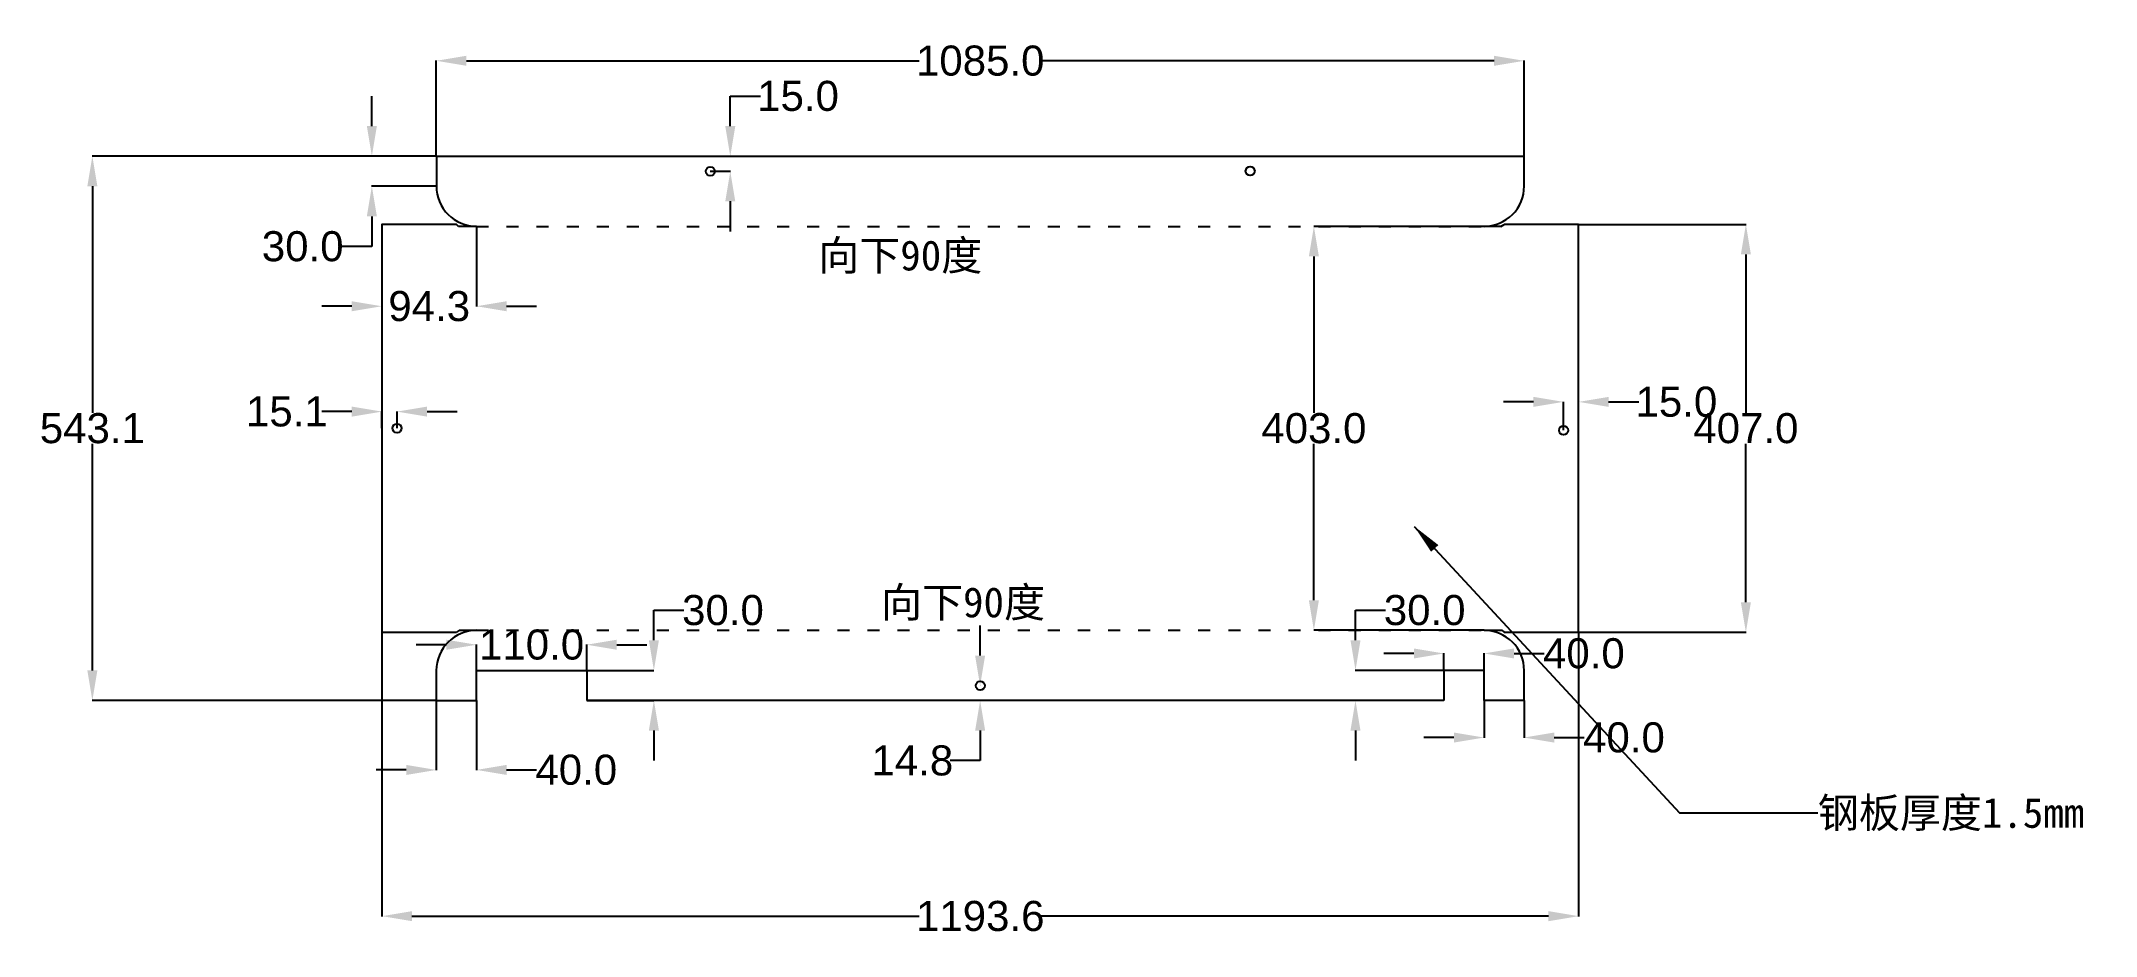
# Model space of a CAD drawing. Header units: millimetres. Extents: x -398 to 1651, y -235 to 658.
import ezdxf

# ---------------------------------------------------------------- set-up
doc = ezdxf.new("R2010")
doc.units = ezdxf.units.MM
doc.header["$PDMODE"] = 35
doc.linetypes.add('ACAD_ISO03W100', pattern=[30, 12, -18])
doc.styles.get("Standard").update_dxf_attribs({"font": 'arial.ttf'})
doc.dimstyles.get("Standard").update_dxf_attribs({"dimtxt": 30, "dimasz": 30, "dimexe": 0.18, "dimexo": 0.0625, "dimgap": 0.09, "dimtad": 0, "dimtih": 1, "dimtoh": 1, "dimdec": 1, "dimzin": 0, "dimdsep": 46, "dimtxsty": 'Standard', "dimcen": 0.09, "dimclrd": 3, "dimclre": 3, "dimclrt": 3, "dimadec": 0, "dimazin": 0, "dimtfac": 1, "dimtdec": 1, "dimtofl": 0, "dimtmove": 0, "dimatfit": 3, "dimfxl": 1, "dimtolj": 1, "dimtzin": 0, "dimarcsym": 0})

# ---------------------------------------------------------------- blocks, each defined once
blk = doc.blocks.new('*D23')
at = {"color": 3, "lineweight": -2, "transparency": 16777216}
for p, q in [((-4, -0.1), (-4, -69.5)), ((36, -0.1), (36, -69.5)), ((-34, -69.3), (-64, -69.3)), ((66, -69.3), (96, -69.3))]:
    blk.add_line(p, q, dxfattribs=at)
at = {"color": 3, "transparency": 16777216}
for points in [[(-34, -64.3), (-34, -74.3), (-4, -69.3)], [(66, -64.3), (66, -74.3), (36, -69.3)]]:
    blk.add_solid(points, dxfattribs=at)
at = {"layer": 'Defpoints', "color": 0, "transparency": 16777216}
for p in [(-4, 0), (36, 0), (36, -69.3)]:
    blk.add_point(p, dxfattribs=at)
at = {"color": 3, "transparency": 16777216, "insert": (135.6, -69.3), "char_height": 30, "attachment_point": 5}
blk.add_mtext('\\A1;40.0', dxfattribs=at)
blk = doc.blocks.new('*D24')
at = {"color": 3, "lineweight": -2, "transparency": 16777216}
for p, q in [((6, 55.6), (-24, 55.6)), ((36, 30.1), (36, 55.8)), ((146, 30.1), (146, 55.8)), ((176, 55.6), (206, 55.6))]:
    blk.add_line(p, q, dxfattribs=at)
at = {"color": 3, "transparency": 16777216}
for points in [[(6, 60.6), (6, 50.6), (36, 55.6)], [(176, 60.6), (176, 50.6), (146, 55.6)]]:
    blk.add_solid(points, dxfattribs=at)
at = {"layer": 'Defpoints', "color": 0, "transparency": 16777216}
for p in [(146, 55.6), (36, 30), (146, 30)]:
    blk.add_point(p, dxfattribs=at)
at = {"color": 3, "transparency": 16777216, "insert": (91, 55.6), "char_height": 30, "attachment_point": 5}
blk.add_mtext('\\A1;110.0', dxfattribs=at)
blk = doc.blocks.new('*D25')
at = {"color": 3, "lineweight": -2, "transparency": 16777216}
for p, q in [((213, 60), (213, 90)), ((213, 90), (243, 90)), ((146.1, 30), (213.1, 30)), ((146.1, 0), (213.1, 0)), ((213, -30), (213, -60))]:
    blk.add_line(p, q, dxfattribs=at)
at = {"color": 3, "transparency": 16777216}
for points in [[(208, 60), (218, 60), (213, 30)], [(208, -30), (218, -30), (213, 0)]]:
    blk.add_solid(points, dxfattribs=at)
at = {"layer": 'Defpoints', "color": 0, "transparency": 16777216}
for p in [(146, 30), (213, 30), (146, 0)]:
    blk.add_point(p, dxfattribs=at)
at = {"color": 3, "transparency": 16777216, "insert": (281.9, 90), "char_height": 30, "attachment_point": 5}
blk.add_mtext('\\A1;30.0', dxfattribs=at)
blk = doc.blocks.new('*D26')
at = {"color": 3, "lineweight": -2, "transparency": 16777216}
for p, q in [((1041, -0.1), (1041, -37.2)), ((1081, -0.1), (1081, -37.2)), ((1011, -37), (981, -37)), ((1111, -37), (1141, -37))]:
    blk.add_line(p, q, dxfattribs=at)
at = {"color": 3, "transparency": 16777216}
for points in [[(1011, -32), (1011, -42), (1041, -37)], [(1111, -32), (1111, -42), (1081, -37)]]:
    blk.add_solid(points, dxfattribs=at)
at = {"layer": 'Defpoints', "color": 0, "transparency": 16777216}
for p in [(1041, 0), (1081, 0), (1081, -37)]:
    blk.add_point(p, dxfattribs=at)
at = {"color": 3, "transparency": 16777216, "insert": (1180.6, -37), "char_height": 30, "attachment_point": 5}
blk.add_mtext('\\A1;40.0', dxfattribs=at)
blk = doc.blocks.new('*D27')
at = {"color": 3, "lineweight": -2, "transparency": 16777216}
for p, q in [((971, 46.9), (941, 46.9)), ((1001, 30.1), (1001, 47.1)), ((1041, 30.1), (1041, 47.1)), ((1071, 46.9), (1101, 46.9))]:
    blk.add_line(p, q, dxfattribs=at)
at = {"color": 3, "transparency": 16777216}
for points in [[(971, 51.9), (971, 41.9), (1001, 46.9)], [(1071, 51.9), (1071, 41.9), (1041, 46.9)]]:
    blk.add_solid(points, dxfattribs=at)
at = {"layer": 'Defpoints', "color": 0, "transparency": 16777216}
for p in [(1041, 46.9), (1001, 30), (1041, 30)]:
    blk.add_point(p, dxfattribs=at)
at = {"color": 3, "transparency": 16777216, "insert": (1140.6, 46.9), "char_height": 30, "attachment_point": 5}
blk.add_mtext('\\A1;40.0', dxfattribs=at)
blk = doc.blocks.new('*D28')
at = {"color": 3, "lineweight": -2, "transparency": 16777216}
for p, q in [((912.8, 60), (912.8, 90)), ((912.8, 90), (942.8, 90)), ((1000.9, 30), (912.6, 30)), ((1000.9, 0), (912.6, 0)), ((912.8, -30), (912.8, -60))]:
    blk.add_line(p, q, dxfattribs=at)
at = {"color": 3, "transparency": 16777216}
for points in [[(907.8, 60), (917.8, 60), (912.8, 30)], [(907.8, -30), (917.8, -30), (912.8, 0)]]:
    blk.add_solid(points, dxfattribs=at)
at = {"layer": 'Defpoints', "color": 0, "transparency": 16777216}
for p in [(912.8, 30), (1001, 30), (1001, 0)]:
    blk.add_point(p, dxfattribs=at)
at = {"color": 3, "transparency": 16777216, "insert": (981.8, 90), "char_height": 30, "attachment_point": 5}
blk.add_mtext('\\A1;30.0', dxfattribs=at)
blk = doc.blocks.new('*D29')
at = {"color": 3, "lineweight": -2, "transparency": 16777216}
for p, q in [((-4, 543.1), (-4, 638.4)), ((26, 638.2), (477.6, 638.2)), ((1051, 638.2), (599.4, 638.2)), ((1081, 543.1), (1081, 638.4))]:
    blk.add_line(p, q, dxfattribs=at)
at = {"color": 3, "transparency": 16777216}
for points in [[(26, 643.2), (26, 633.2), (-4, 638.2)], [(1051, 643.2), (1051, 633.2), (1081, 638.2)]]:
    blk.add_solid(points, dxfattribs=at)
at = {"layer": 'Defpoints', "color": 0, "transparency": 16777216}
for p in [(1081, 638.2), (-4, 543), (1081, 543)]:
    blk.add_point(p, dxfattribs=at)
at = {"color": 3, "transparency": 16777216, "insert": (538.5, 638.2), "char_height": 30, "attachment_point": 5}
blk.add_mtext('\\A1;1085.0', dxfattribs=at)
blk = doc.blocks.new('*D30')
at = {"color": 3, "lineweight": -2, "transparency": 16777216}
for p, q in [((1135.4, 475), (1302.4, 475)), ((1302.2, 445), (1302.2, 286.9)), ((1302.2, 98), (1302.2, 256.1)), ((1135.4, 68), (1302.4, 68))]:
    blk.add_line(p, q, dxfattribs=at)
at = {"color": 3, "transparency": 16777216}
for points in [[(1297.2, 445), (1307.2, 445), (1302.2, 475)], [(1297.2, 98), (1307.2, 98), (1302.2, 68)]]:
    blk.add_solid(points, dxfattribs=at)
at = {"layer": 'Defpoints', "color": 0, "transparency": 16777216}
for p in [(1135.3, 475), (1302.2, 475), (1135.3, 68)]:
    blk.add_point(p, dxfattribs=at)
at = {"color": 3, "transparency": 16777216, "insert": (1302.2, 271.5), "char_height": 30, "attachment_point": 5}
blk.add_mtext('\\A1;407.0', dxfattribs=at)
blk = doc.blocks.new('*D31')
at = {"color": 3, "lineweight": -2, "transparency": 16777216}
for p, q in [((1040.9, 473), (871.1, 473)), ((871.3, 443), (871.3, 286.9)), ((871.3, 100), (871.3, 256.1)), ((1040.9, 70), (871.1, 70))]:
    blk.add_line(p, q, dxfattribs=at)
at = {"color": 3, "transparency": 16777216}
for points in [[(866.3, 443), (876.3, 443), (871.3, 473)], [(866.3, 100), (876.3, 100), (871.3, 70)]]:
    blk.add_solid(points, dxfattribs=at)
at = {"layer": 'Defpoints', "color": 0, "transparency": 16777216}
for p in [(1041, 473), (871.3, 70), (1041, 70)]:
    blk.add_point(p, dxfattribs=at)
at = {"color": 3, "transparency": 16777216, "insert": (871.3, 271.5), "char_height": 30, "attachment_point": 5}
blk.add_mtext('\\A1;403.0', dxfattribs=at)
blk = doc.blocks.new('*D32')
at = {"color": 3, "lineweight": -2, "transparency": 16777216}
for p, q in [((-68.3, 573), (-68.3, 603)), ((-4.1, 543), (-68.5, 543)), ((-4.1, 513), (-68.5, 513)), ((-68.3, 483), (-68.3, 453)), ((-68.3, 453), (-98.3, 453))]:
    blk.add_line(p, q, dxfattribs=at)
at = {"color": 3, "transparency": 16777216}
for points in [[(-73.3, 573), (-63.3, 573), (-68.3, 543)], [(-73.3, 483), (-63.3, 483), (-68.3, 513)]]:
    blk.add_solid(points, dxfattribs=at)
at = {"layer": 'Defpoints', "color": 0, "transparency": 16777216}
for p in [(-4, 543), (-68.3, 513), (-4, 513)]:
    blk.add_point(p, dxfattribs=at)
at = {"color": 3, "transparency": 16777216, "insert": (-137.3, 453), "char_height": 30, "attachment_point": 5}
blk.add_mtext('\\A1;30.0', dxfattribs=at)
blk = doc.blocks.new('*D34')
at = {"color": 3, "lineweight": -2, "transparency": 16777216}
for p, q in [((-58.3, 475), (-58.3, 393.1)), ((36, 472.9), (36, 393.1)), ((-88.3, 393.3), (-118.3, 393.3)), ((66, 393.3), (96, 393.3))]:
    blk.add_line(p, q, dxfattribs=at)
at = {"color": 3, "transparency": 16777216}
for points in [[(-88.3, 398.3), (-88.3, 388.3), (-58.3, 393.3)], [(66, 398.3), (66, 388.3), (36, 393.3)]]:
    blk.add_solid(points, dxfattribs=at)
at = {"layer": 'Defpoints', "color": 0, "transparency": 16777216}
for p in [(-58.3, 475), (36, 472.9), (36, 393.3)]:
    blk.add_point(p, dxfattribs=at)
at = {"color": 3, "transparency": 16777216, "insert": (-11.1, 393.3), "char_height": 30, "attachment_point": 5}
blk.add_mtext('\\A1;94.3', dxfattribs=at)
blk = doc.blocks.new('*D35')
at = {"color": 3, "lineweight": -2, "transparency": 16777216}
for p, q in [((289.2, 573), (289.2, 603)), ((289.2, 603), (319.2, 603)), ((269.3, 543), (289.4, 543)), ((269.3, 528), (289.4, 528)), ((289.2, 498), (289.2, 468))]:
    blk.add_line(p, q, dxfattribs=at)
at = {"color": 3, "transparency": 16777216}
for points in [[(284.2, 573), (294.2, 573), (289.2, 543)], [(284.2, 498), (294.2, 498), (289.2, 528)]]:
    blk.add_solid(points, dxfattribs=at)
at = {"layer": 'Defpoints', "color": 0, "transparency": 16777216}
for p in [(269.3, 543), (289.2, 543), (269.3, 528)]:
    blk.add_point(p, dxfattribs=at)
at = {"color": 3, "transparency": 16777216, "insert": (356.8, 603), "char_height": 30, "attachment_point": 5}
blk.add_mtext('\\A1;15.0', dxfattribs=at)
blk = doc.blocks.new('*D36')
at = {"color": 3, "lineweight": -2, "transparency": 16777216}
for p, q in [((538.4, 44.8), (538.4, 74.8)), ((538.4, 14.8), (538.3, 14.8)), ((538.4, 0), (538.3, 0)), ((538.4, -30), (538.4, -60)), ((538.4, -60), (508.4, -60))]:
    blk.add_line(p, q, dxfattribs=at)
at = {"color": 3, "transparency": 16777216}
for points in [[(533.4, 44.8), (543.4, 44.8), (538.4, 14.8)], [(533.4, -30), (543.4, -30), (538.4, 0)]]:
    blk.add_solid(points, dxfattribs=at)
at = {"layer": 'Defpoints', "color": 0, "transparency": 16777216}
for p in [(538.5, 14.8), (538.4, 0), (538.5, 0)]:
    blk.add_point(p, dxfattribs=at)
at = {"color": 3, "transparency": 16777216, "insert": (470.8, -60), "char_height": 30, "attachment_point": 5}
blk.add_mtext('\\A1;14.8', dxfattribs=at)
blk = doc.blocks.new('*D37')
at = {"color": 3, "lineweight": -2, "transparency": 16777216}
for p, q in [((1090.3, 297.9), (1060.3, 297.9)), ((1120.3, 269.6), (1120.3, 298)), ((1135.3, 269.6), (1135.3, 298)), ((1165.3, 297.9), (1195.3, 297.9))]:
    blk.add_line(p, q, dxfattribs=at)
at = {"color": 3, "transparency": 16777216}
for points in [[(1090.3, 302.9), (1090.3, 292.9), (1120.3, 297.9)], [(1165.3, 302.9), (1165.3, 292.9), (1135.3, 297.9)]]:
    blk.add_solid(points, dxfattribs=at)
at = {"layer": 'Defpoints', "color": 0, "transparency": 16777216}
for p in [(1135.3, 297.9), (1120.3, 269.5), (1135.3, 269.5)]:
    blk.add_point(p, dxfattribs=at)
at = {"color": 3, "transparency": 16777216, "insert": (1232.9, 297.9), "char_height": 30, "attachment_point": 5}
blk.add_mtext('\\A1;15.0', dxfattribs=at)
blk = doc.blocks.new('*D38')
at = {"color": 3, "lineweight": -2, "transparency": 16777216}
for p, q in [((-88.3, 288.2), (-118.3, 288.2)), ((-58.3, 271.7), (-58.3, 288.4)), ((-43.2, 271.7), (-43.2, 288.4)), ((-13.2, 288.2), (16.8, 288.2))]:
    blk.add_line(p, q, dxfattribs=at)
at = {"color": 3, "transparency": 16777216}
for points in [[(-88.3, 293.2), (-88.3, 283.2), (-58.3, 288.2)], [(-13.2, 293.2), (-13.2, 283.2), (-43.2, 288.2)]]:
    blk.add_solid(points, dxfattribs=at)
at = {"layer": 'Defpoints', "color": 0, "transparency": 16777216}
for p in [(-58.3, 288.2), (-58.3, 271.7), (-43.2, 271.7)]:
    blk.add_point(p, dxfattribs=at)
at = {"color": 3, "transparency": 16777216, "insert": (-153.1, 288.2), "char_height": 30, "attachment_point": 5}
blk.add_mtext('\\A1;15.1', dxfattribs=at)
blk = doc.blocks.new('*D39')
at = {"color": 3, "lineweight": -2, "transparency": 16777216}
for p, q in [((-58.3, 68), (-58.3, -215.4)), ((1135.3, 67.9), (1135.3, -215.4)), ((-28.3, -215.2), (477.6, -215.2)), ((1105.3, -215.2), (599.4, -215.2))]:
    blk.add_line(p, q, dxfattribs=at)
at = {"color": 3, "transparency": 16777216}
for points in [[(-28.3, -210.2), (-28.3, -220.2), (-58.3, -215.2)], [(1105.3, -210.2), (1105.3, -220.2), (1135.3, -215.2)]]:
    blk.add_solid(points, dxfattribs=at)
at = {"layer": 'Defpoints', "color": 0, "transparency": 16777216}
for p in [(-58.3, 68), (1135.3, 68), (1135.3, -215.2)]:
    blk.add_point(p, dxfattribs=at)
at = {"color": 3, "transparency": 16777216, "insert": (538.5, -215.2), "char_height": 30, "attachment_point": 5}
blk.add_mtext('\\A1;1193.6', dxfattribs=at)
blk = doc.blocks.new('*D40')
at = {"color": 3, "lineweight": -2, "transparency": 16777216}
for p, q in [((-4.1, 543), (-347.3, 543)), ((-347.1, 513), (-347.1, 286.9)), ((-347.1, 29.9), (-347.1, 256.1)), ((-4.1, -0.1), (-347.3, -0.1))]:
    blk.add_line(p, q, dxfattribs=at)
at = {"color": 3, "transparency": 16777216}
for points in [[(-352.1, 513), (-342.1, 513), (-347.1, 543)], [(-352.1, 29.9), (-342.1, 29.9), (-347.1, -0.1)]]:
    blk.add_solid(points, dxfattribs=at)
at = {"layer": 'Defpoints', "color": 0, "transparency": 16777216}
for p in [(-347.1, 543), (-4, 543), (-4, -0.1)]:
    blk.add_point(p, dxfattribs=at)
at = {"color": 3, "transparency": 16777216, "insert": (-347.1, 271.5), "char_height": 30, "attachment_point": 5}
blk.add_mtext('\\A1;543.1', dxfattribs=at)

msp = doc.modelspace()

# ---------------------------------------------------------------- linework, layer by layer
for p, q in [((-3.99, 543.01), (1081.01, 543.01)), ((18.18, 473.02), (15.99, 475.02)), ((1057.78, 472.99), (1061, 475)), ((19.21, 70.02), (15.99, 68.02)), ((1058.81, 70), (1061, 68))]:
    msp.add_line(p, q)
at = {"color": 4, "linetype": 'ACAD_ISO03W100'}
for p, q in [((36.01, 473.01), (1041, 472.99)), ((36, 70), (1041, 70))]:
    msp.add_line(p, q, dxfattribs=at)
at = {"color": 0}
for p, q in [((36, 0), (36, 30)), ((36, 30), (146, 30)), ((146, 30), (146, 0)), ((1041, 30), (1001, 30)), ((1001, 30), (1001, 0)), ((1041, 0), (1041, 30)), ((1001, 0), (146, 0)), ((1081, 0), (1041, 0))]:
    msp.add_line(p, q, dxfattribs=at)
for points in [[(-3.99, 543.01), (-3.99, 513.01, 0.4142136), (36.01, 473.01)], [(1041.01, 473.01, 0.4142136), (1081.01, 513.01), (1081.01, 543.01)], [(36, 70, 0.4142136), (-4, 30), (-4, 0), (36, 0)], [(1081, 0), (1081, 30, 0.4142136), (1041, 70)]]:
    msp.add_lwpolyline(points, format="xyb")
for points in [[(15.99, 475.02), (-58.31, 475.02), (-58.31, 68.02)], [(35.99, 473.02), (18.18, 473.02)], [(1057.78, 472.99), (1041, 472.99)], [(1061, 68), (1135.3, 68), (1135.3, 475)], [(1135.3, 475), (1061, 475)], [(-58.31, 68.02), (15.99, 68.02)], [(19.21, 70.02), (35.99, 70.02)], [(1041, 70), (1058.81, 70)]]:
    msp.add_lwpolyline(points)
for centre in [(269.25, 527.99), (807.75, 528.14), (-43.21, 271.66), (1120.3, 269.5), (538.5, 14.83)]:
    msp.add_circle(centre, 4.5)

# ---------------------------------------------------------------- texts
at = {"color": 4, "char_height": 30, "width": 379.386, "attachment_point": 1}
for insert in [(376.94, 459.04), (439.56, 112.96)]:
    msp.add_mtext('{\\fSimSun|b0|i0|c134|p2;向下90度}', dxfattribs=dict(at, insert=insert))
at = {"color": 3, "insert": (1373.95, -97.07), "char_height": 30, "width": 379.386, "attachment_point": 1}
msp.add_mtext('{\\fSimSun|b0|i0|c134|p2;钢板厚度1.5mm}', dxfattribs=at)

# ---------------------------------------------------------------- dimensions: what is measured, and where the dimension line sits
at = {"color": 3}
for base, p1, p2, picture, middle in [((1081.01, 638.18), (-3.99, 543.01), (1081.01, 543.01), '*D29', (538.51, 638.18)), ((36.01, 393.26), (-58.31, 475.02), (36.01, 472.94), '*D34', (-11.15, 393.26)), ((-58.31, 288.23), (-43.21, 271.66), (-58.31, 271.66), '*D38', (-153.06, 288.23)), ((1135.3, 297.86), (1120.3, 269.5), (1135.3, 269.5), '*D37', (1232.89, 297.86)), ((1135.3, -215.22), (-58.31, 68.02), (1135.3, 68), '*D39', (538.49, -215.22)), ((146, 55.58), (36, 30), (146, 30), '*D24', (91, 55.58)), ((1041, 46.87), (1001, 30), (1041, 30), '*D27', (1140.61, 46.87)), ((36, -69.29), (-4, 0), (36, 0), '*D23', (135.61, -69.29)), ((1081, -37.02), (1041, 0), (1081, 0), '*D26', (1180.61, -37.02))]:
    dim = msp.add_linear_dim(base=base, p1=p1, p2=p2, dimstyle='Standard', dxfattribs=at)
    dim.commit()
    dim.dimension.update_dxf_attribs({"geometry": picture, "text_midpoint": middle})
for base, p1, p2, picture, middle in [((289.18, 543.01), (269.25, 527.99), (269.25, 543.01), '*D35', (356.77, 603.01)), ((-68.29, 513.01), (-3.99, 543.01), (-3.99, 513.01), '*D32', (-137.28, 453.01)), ((-347.1, 543.01), (-4, -0.06), (-3.99, 543.01), '*D40', (-347.1, 271.47)), ((871.33, 70), (1041, 472.99), (1041, 70), '*D31', (871.33, 271.5)), ((1302.2, 475), (1135.3, 68), (1135.3, 475), '*D30', (1302.2, 271.5)), ((212.95, 30), (146, 0), (146, 30), '*D25', (281.94, 90)), ((912.82, 30), (1001, 0), (1001, 30), '*D28', (981.81, 90)), ((538.44, 0), (538.5, 14.83), (538.5, 0), '*D36', (470.77, -60))]:
    dim = msp.add_linear_dim(base=base, p1=p1, p2=p2, angle=90, dimstyle='Standard', dxfattribs=at)
    dim.commit()
    dim.dimension.update_dxf_attribs({"geometry": picture, "text_midpoint": middle})

# ---------------------------------------------------------------- leaders
at = {"annotation_type": 0, "has_hookline": 1, "hookline_direction": 0, "text_width": 277.37}
msp.add_leader([(971.48, 173.72), (1235.9, -112.07), (1373.86, -112.07)], dimstyle='Standard', override={"dimgap": 0.09, "dimtad": 0}, dxfattribs=at)

doc.saveas('drawing.dxf')
